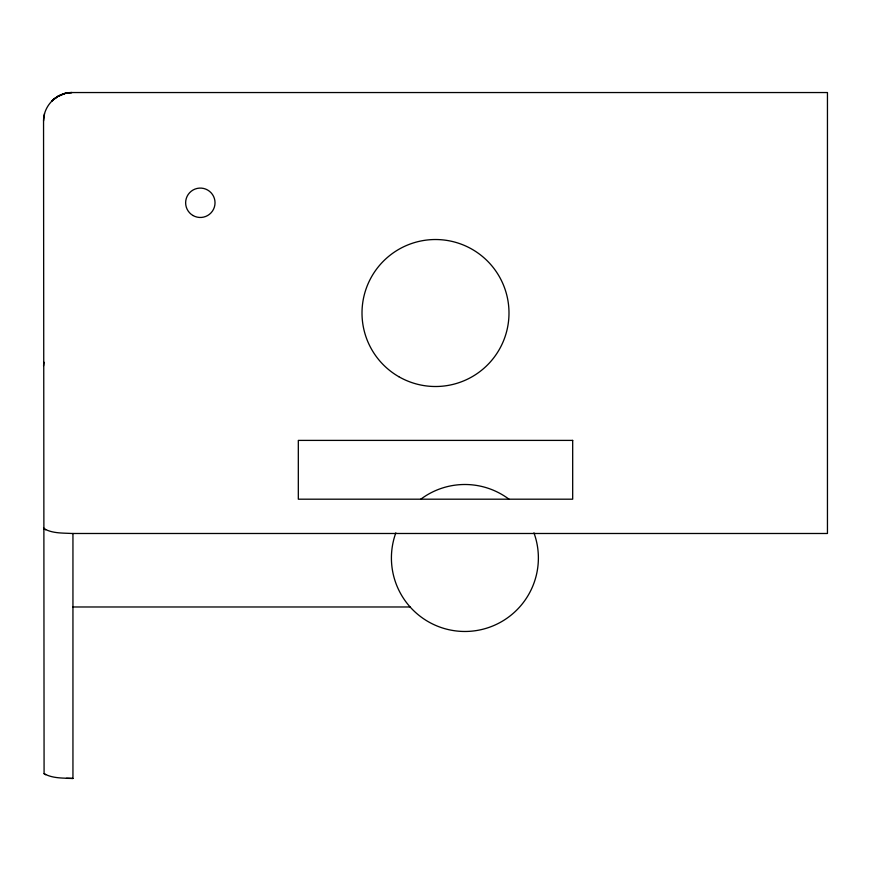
<?xml version="1.0" encoding="UTF-8"?>
<svg xmlns="http://www.w3.org/2000/svg" width="871" height="871" viewBox="0 0 871 871"><rect width="100%" height="100%" fill="white"/><g stroke="black" fill="none" stroke-linecap="round" stroke-linejoin="round"><path stroke-width="1.31" d="M72.946 533.488L72.946 778.456C63.322 777.988 52.696 778.587 44.083 773.666L43.55 120.96C43.398 105.859 56.757 92.217 71.966 92.544L827.45 92.544L827.45 533.488L71.966 533.488C62.658 532.976 52.391 533.509 44.083 528.697L43.55 527.641M43.55 120.96L44.519 113.6M43.55 365.929L44.029 362.249M51.868 100.862L57.497 96.583L51.868 100.862C57.334 95.832 64.476 92.587 71.966 92.544L64.606 93.513L57.051 96.812L64.606 93.513M72.946 606.978L410.121 606.978M66.457 778.336L72.946 778.456M44.083 773.666L45.684 774.733M44.083 528.697L45.684 529.764M533.956 532.867A73.491 73.491 0 0 1 464.896 631.475A73.491 73.491 0 0 1 395.837 532.867M420.671 499.29A73.491 73.491 0 0 1 509.143 499.312M572.683 440.399L298.318 440.399L298.318 499.192L572.683 499.192L572.683 440.399M398.755 376.664A73.491 73.491 0 0 0 508.991 313.016A73.491 73.491 0 0 0 398.755 249.367A73.491 73.491 0 0 0 398.755 376.664M192.981 215.507A14.698 14.698 0 0 0 215.028 202.78A14.698 14.698 0 0 0 192.981 190.052A14.698 14.698 0 0 0 192.981 215.507"/></g></svg>
